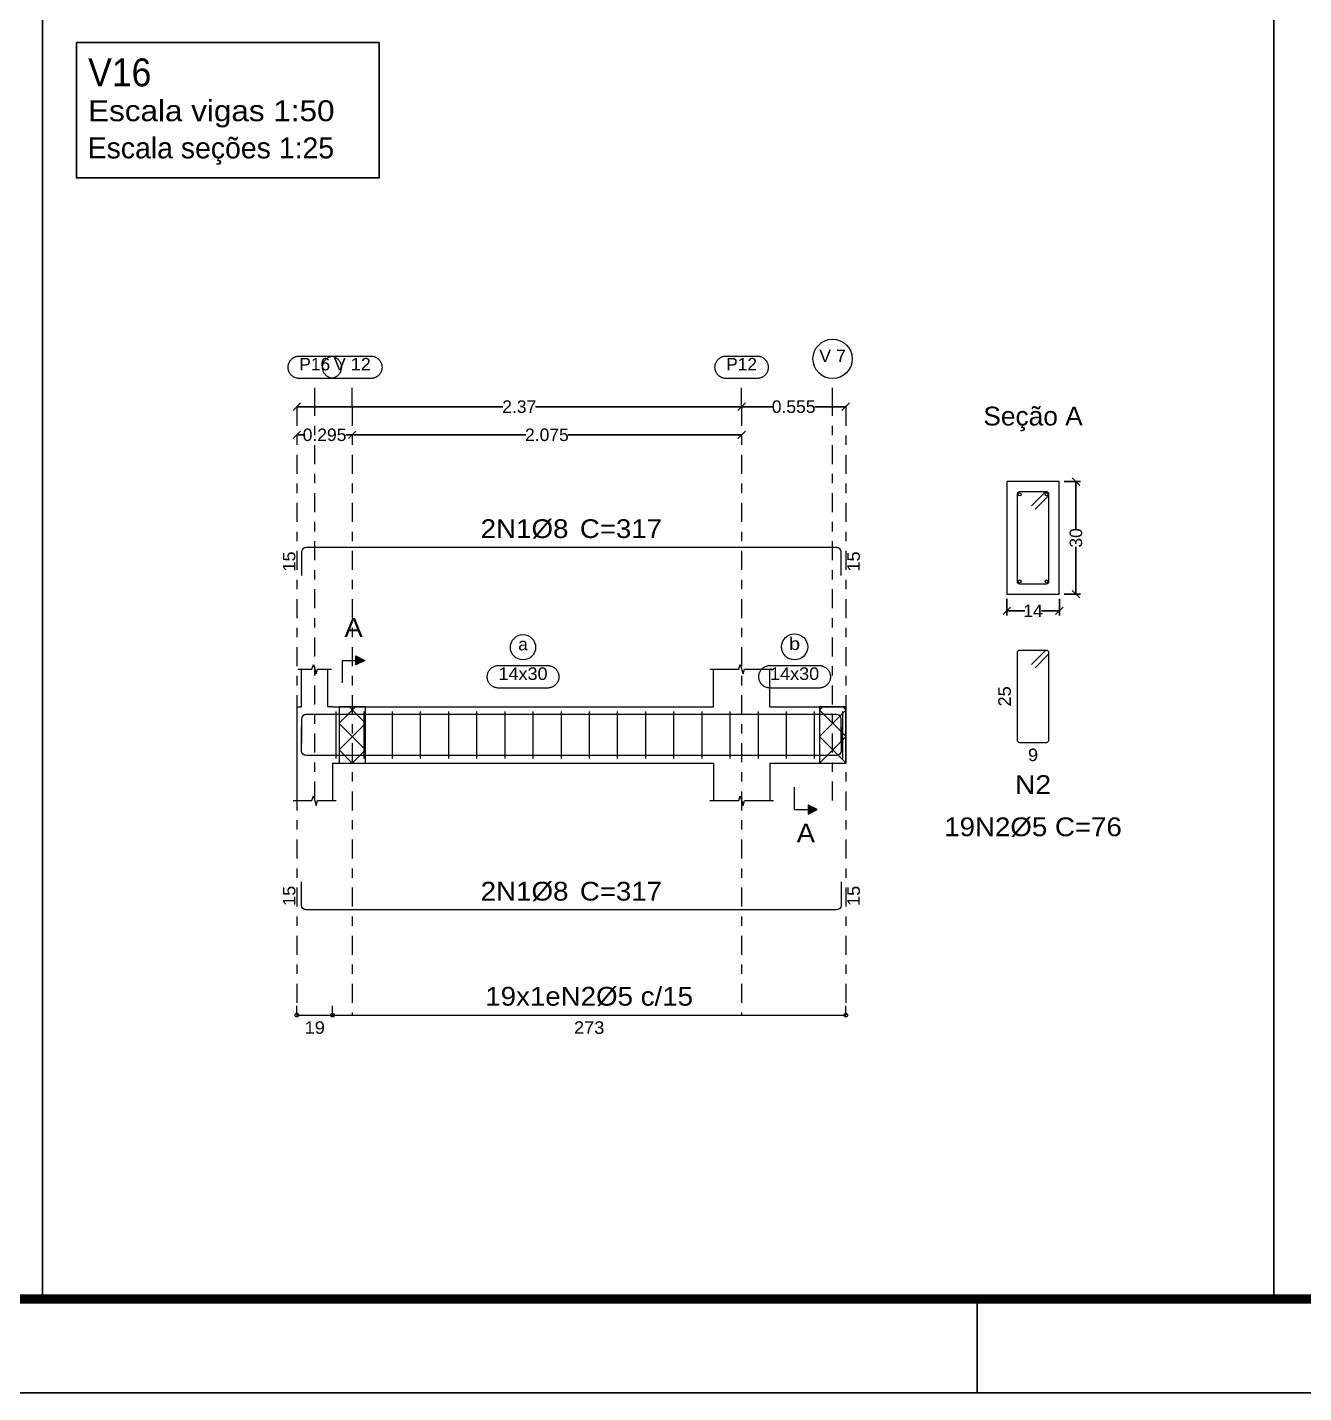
# Model space of a CAD drawing. Header units: centimetres. Extents: x 3194 to 3278, y -951 to -517.
# Drawn here: x 3212.79 to 3226.4, y -576.21 to -561.66 of the extents above; entities that cross this region are included whole.
import ezdxf
from ezdxf.enums import TextEntityAlignment as Align

# ---------------------------------------------------------------- set-up
doc = ezdxf.new("R2010")
doc.units = ezdxf.units.CM
doc.linetypes.add('CYPE_RAYAPUNTO', pattern=[0.4125, 0.2025, -0.105, 0, -0.105])
for name, color, linetype, lineweight in [('ARM_LONGITUDINAL_Ø8', 32, 'Continuous', 9), ('ARM_TRANSVERSAL_Ø5', 120, 'Continuous', 9), ('ELE_ARM_TRANS_TXT_EST', 7, 'Continuous', 9), ('ELE_CONT_NOS', 7, 'Continuous', 9), ('ELE_CONT_VIG_CONCRETO', 7, 'Continuous', 9), ('ELE_COT_COMPRIMENTO_PROJETADO', 8, 'Continuous', 0), ('ELE_COT_COT_ANCORAGENS', 8, 'Continuous', 0), ('ELE_COT_COT_EST', 8, 'Continuous', 0), ('ELE_COT_COT_LIN_APOIOS', 8, 'CYPE_RAYAPUNTO', 0), ('ELE_COT_TEXTOS_ESTRIBOS', 8, 'Continuous', 0), ('ELE_REF_COT_LIN_AUX_COTA', 8, 'CYPE_RAYAPUNTO', 9), ('ELE_REF_LINHAS_MARCAS_PLANTA', 8, 'Continuous', 9), ('ELE_REF_MARCAS_PLANTA', 8, 'Continuous', 9), ('ELE_REF_REF_ESCALA', 3, 'Continuous', 9), ('ELE_REF_REF_NOME', 8, 'Continuous', 9), ('ELE_REF_REF_REFERENCIA', 8, 'Continuous', 9), ('ELE_REF_TEXTO_REF_NOME', 8, 'Continuous', 9), ('ELE_REF_TEXTO_REF_REFERENCIA', 8, 'Continuous', 9), ('POR_ARM_LONG_ARM_TEXTOS', 7, 'Continuous', 9), ('POR_ARM_LONG_TXT_COMP', 7, 'Continuous', 9), ('SEC_CONT_VIG_CONCRETO_CORTE', 7, 'Continuous', 9), ('SEC_COTAS_SEC_DIM_VIGA', 8, 'Continuous', 0), ('SEC_COTAS_TEXTOS_DETALHE_ESTRIBOS', 8, 'Continuous', 0), ('SEC_REF_TXT_NOMES', 2, 'Continuous', 9), ('SEC_REF_TXT_POSICOES_ARM_ESTRIBOS', 7, 'Continuous', 9)]:
    doc.layers.add(name, color=color, linetype=linetype, lineweight=lineweight)
doc.layers.add('ARQ-FOLHA', color=7, linetype='Continuous')
doc.layers.add('COTA CYPE', color=31, linetype='Continuous')
doc.styles.add('CYPETXT', font='arial.ttf', dxfattribs={"height": 0.2})
doc.styles.add('CYPETXT_0.2', font='arial.ttf', dxfattribs={"height": 0.133333})
doc.dimstyles.new('cype_oblique', dxfattribs={"dimtxt": 0.18, "dimasz": 0.18, "dimexe": 0.05, "dimexo": 0.05, "dimgap": 0, "dimtad": 0, "dimdec": 4, "dimzin": 0, "dimdsep": 46, "dimtxsty": 'CYPETXT_0.2', "dimblk": 'OBLIQUE', "dimtsz": 0.04, "dimcen": 0.09, "dimadec": 0, "dimazin": 0, "dimtfac": 1, "dimtdec": 4, "dimtofl": 0, "dimtmove": 2, "dimatfit": 3, "dimfxl": 1, "dimtolj": 1, "dimtzin": 0, "dimarcsym": 0})

# ---------------------------------------------------------------- blocks, each defined once
blk = doc.blocks.new('FOLHA A1')
at = {"layer": 'ARQ-FOLHA'}
for p, q in [((286, -594), (286, -584)), ((0, -594), (841, -594))]:
    blk.add_line(p, q, dxfattribs=at)
at = {"layer": 'ARQ-FOLHA', "const_width": 1}
blk.add_lwpolyline([(25, -10), (25, -584), (831, -584), (831, -10), (25, -10)], dxfattribs=at)
blk = doc.blocks.new('*D1294')
at = {"layer": 'Defpoints', "color": 0, "transparency": 16777216}
for p in [(3223.235, -567.703), (3223.795, -567.703), (3223.795, -567.88)]:
    blk.add_point(p, dxfattribs=at)
at = {"layer": 'SEC_COTAS_SEC_DIM_VIGA', "color": 0, "lineweight": -2, "transparency": 16777216}
for p, q in [((3223.235, -567.753), (3223.235, -567.93)), ((3223.795, -567.753), (3223.795, -567.93)), ((3223.195, -567.92), (3223.275, -567.84)), ((3223.235, -567.88), (3223.426, -567.88)), ((3223.795, -567.88), (3223.604, -567.88)), ((3223.755, -567.92), (3223.835, -567.84))]:
    blk.add_line(p, q, dxfattribs=at)
at = {"layer": 'SEC_COTAS_SEC_DIM_VIGA', "color": 0, "transparency": 16777216, "insert": (3223.515, -567.88), "char_height": 0.1333, "attachment_point": 5, "style": 'CYPETXT_0.2'}
blk.add_mtext('\\A1;14', dxfattribs=at)
blk = doc.blocks.new('_OBLIQUE')
at = {"color": 0, "linetype": 'ByBlock'}
blk.add_line((-0.5, -0.5), (0.5, 0.5), dxfattribs=at)
blk = doc.blocks.new('*D1295')
at = {"layer": 'Defpoints', "color": 0, "transparency": 16777216}
for p in [(3223.795, -566.503), (3223.972, -566.503), (3223.795, -567.703)]:
    blk.add_point(p, dxfattribs=at)
at = {"layer": 'SEC_COTAS_SEC_DIM_VIGA', "color": 0, "lineweight": -2, "transparency": 16777216}
for p, q in [((3224.012, -566.543), (3223.932, -566.463)), ((3223.845, -566.503), (3224.022, -566.503)), ((3223.972, -566.503), (3223.972, -567.008)), ((3223.972, -567.703), (3223.972, -567.198)), ((3223.845, -567.703), (3224.022, -567.703)), ((3224.012, -567.743), (3223.932, -567.663))]:
    blk.add_line(p, q, dxfattribs=at)
at = {"layer": 'SEC_COTAS_SEC_DIM_VIGA', "color": 0, "transparency": 16777216, "insert": (3223.972, -567.103), "char_height": 0.1333, "attachment_point": 5, "rotation": 90, "style": 'CYPETXT_0.2'}
blk.add_mtext('\\A1;30', dxfattribs=at)
blk = doc.blocks.new('*D1296')
at = {"layer": 'Defpoints', "color": 0, "transparency": 16777216}
for p in [(3215.668, -566.005), (3215.668, -566.005), (3216.258, -566.005)]:
    blk.add_point(p, dxfattribs=at)
at = {"layer": 'ELE_COT_COMPRIMENTO_PROJETADO', "color": 0, "lineweight": -2, "transparency": 16777216}
for p, q in [((3215.628, -566.045), (3215.708, -565.965)), ((3215.668, -566.005), (3215.738, -566.005)), ((3216.258, -566.005), (3216.189, -566.005)), ((3216.218, -566.045), (3216.298, -565.965))]:
    blk.add_line(p, q, dxfattribs=at)
at = {"layer": 'ELE_COT_COMPRIMENTO_PROJETADO', "color": 0, "transparency": 16777216, "insert": (3215.963, -566.005), "char_height": 0.1333, "attachment_point": 5, "style": 'CYPETXT_0.2'}
blk.add_mtext('\\A1;0.295', dxfattribs=at)
blk = doc.blocks.new('*D1297')
at = {"layer": 'Defpoints', "color": 0, "transparency": 16777216}
for p in [(3216.258, -566.005), (3216.258, -566.005), (3220.408, -566.005)]:
    blk.add_point(p, dxfattribs=at)
at = {"layer": 'ELE_COT_COMPRIMENTO_PROJETADO', "color": 0, "lineweight": -2, "transparency": 16777216}
for p, q in [((3216.218, -566.045), (3216.298, -565.965)), ((3216.258, -566.005), (3218.107, -566.005)), ((3220.408, -566.005), (3218.56, -566.005)), ((3220.368, -566.045), (3220.448, -565.965))]:
    blk.add_line(p, q, dxfattribs=at)
at = {"layer": 'ELE_COT_COMPRIMENTO_PROJETADO', "color": 0, "transparency": 16777216, "insert": (3218.333, -566.005), "char_height": 0.1333, "attachment_point": 5, "style": 'CYPETXT_0.2'}
blk.add_mtext('\\A1;2.075', dxfattribs=at)
blk = doc.blocks.new('*D1298')
at = {"layer": 'Defpoints', "color": 0, "transparency": 16777216}
for p in [(3215.668, -565.705), (3215.668, -565.705), (3220.408, -565.705)]:
    blk.add_point(p, dxfattribs=at)
at = {"layer": 'ELE_COT_COMPRIMENTO_PROJETADO', "color": 0, "lineweight": -2, "transparency": 16777216}
for p, q in [((3215.628, -565.745), (3215.708, -565.665)), ((3215.668, -565.705), (3217.864, -565.705)), ((3220.408, -565.705), (3218.213, -565.705)), ((3220.368, -565.745), (3220.448, -565.665))]:
    blk.add_line(p, q, dxfattribs=at)
at = {"layer": 'ELE_COT_COMPRIMENTO_PROJETADO', "color": 0, "transparency": 16777216, "insert": (3218.038, -565.705), "char_height": 0.1333, "attachment_point": 5, "style": 'CYPETXT_0.2'}
blk.add_mtext('\\A1;2.37', dxfattribs=at)
blk = doc.blocks.new('*D1299')
at = {"layer": 'Defpoints', "color": 0, "transparency": 16777216}
for p in [(3220.408, -565.705), (3220.408, -565.705), (3221.518, -565.705)]:
    blk.add_point(p, dxfattribs=at)
at = {"layer": 'ELE_COT_COMPRIMENTO_PROJETADO', "color": 0, "lineweight": -2, "transparency": 16777216}
for p, q in [((3220.368, -565.745), (3220.448, -565.665)), ((3220.408, -565.705), (3220.738, -565.705)), ((3221.518, -565.705), (3221.189, -565.705)), ((3221.478, -565.745), (3221.558, -565.665))]:
    blk.add_line(p, q, dxfattribs=at)
at = {"layer": 'ELE_COT_COMPRIMENTO_PROJETADO', "color": 0, "transparency": 16777216, "insert": (3220.963, -565.705), "char_height": 0.1333, "attachment_point": 5, "style": 'CYPETXT_0.2'}
blk.add_mtext('\\A1;0.555', dxfattribs=at)

msp = doc.modelspace()

# ---------------------------------------------------------------- hatches: boundary and pattern name
at = {"layer": 'ELE_REF_LINHAS_MARCAS_PLANTA'}
for points in [[(3216.29622, -568.45642), (3216.29622, -568.36042), (3216.39222, -568.40842)], [(3221.11716, -569.95042), (3221.11716, -570.04642), (3221.21316, -569.99842)]]:
    msp.add_hatch(color=256, dxfattribs=at).paths.add_polyline_path(points)

# ---------------------------------------------------------------- linework, layer by layer
for p, q in [((3212.95562, -561.49914), (3212.95562, -575.213)), ((3226.08248, -561.49914), (3226.08248, -575.213))]:
    msp.add_line(p, q)
at = {"layer": 'ARM_LONGITUDINAL_Ø8'}
for points in [[(3221.46816, -567.50476), (3221.46816, -567.25276), (3221.46451, -567.23439), (3221.4541, -567.21882), (3221.43853, -567.20842), (3221.42016, -567.20476), (3215.76622, -567.20476), (3215.74785, -567.20842), (3215.73228, -567.21882), (3215.72187, -567.23439), (3215.71822, -567.25276), (3215.71822, -567.50476)], [(3221.46816, -569.28542), (3221.46816, -569.03342), (3221.46451, -569.01505), (3221.4541, -568.99948), (3221.43853, -568.98907), (3221.42016, -568.98542), (3215.76622, -568.98542), (3215.74785, -568.98907), (3215.73228, -568.99948), (3215.72187, -569.01505), (3215.71822, -569.03342), (3215.71822, -569.28542)], [(3221.46816, -569.12142), (3221.46816, -569.37342), (3221.46451, -569.39179), (3221.4541, -569.40736), (3221.43853, -569.41777), (3221.42016, -569.42142), (3215.76622, -569.42142), (3215.74785, -569.41777), (3215.73228, -569.40736), (3215.72187, -569.39179), (3215.71822, -569.37342), (3215.71822, -569.12142)], [(3221.46816, -570.76842), (3221.46816, -571.02042), (3221.46451, -571.03879), (3221.4541, -571.05436), (3221.43853, -571.06477), (3221.42016, -571.06842), (3215.76622, -571.06842), (3215.74785, -571.06477), (3215.73228, -571.05436), (3215.72187, -571.03879), (3215.71822, -571.02042), (3215.71822, -570.76842)]]:
    msp.add_lwpolyline(points, dxfattribs=at)
for centre in [(3223.37066, -566.63876), (3223.65866, -566.63876), (3223.37066, -567.56676), (3223.65866, -567.56676)]:
    msp.add_circle(centre, 0.016, dxfattribs=at)
at = {"layer": 'ARM_TRANSVERSAL_Ø5'}
for p, q in [((3216.08319, -568.95342), (3216.08319, -569.45342)), ((3216.38319, -568.95342), (3216.38319, -569.45342)), ((3216.68319, -568.95342), (3216.68319, -569.45342)), ((3216.98319, -568.95342), (3216.98319, -569.45342)), ((3217.28319, -568.95342), (3217.28319, -569.45342)), ((3217.58319, -568.95342), (3217.58319, -569.45342)), ((3217.88319, -568.95342), (3217.88319, -569.45342)), ((3218.18319, -568.95342), (3218.18319, -569.45342)), ((3218.48319, -568.95342), (3218.48319, -569.45342)), ((3218.78319, -568.95342), (3218.78319, -569.45342)), ((3219.08319, -568.95342), (3219.08319, -569.45342)), ((3219.38319, -568.95342), (3219.38319, -569.45342)), ((3219.68319, -568.95342), (3219.68319, -569.45342)), ((3219.98319, -568.95342), (3219.98319, -569.45342)), ((3220.28319, -568.95342), (3220.28319, -569.45342)), ((3220.58319, -568.95342), (3220.58319, -569.45342)), ((3220.88319, -568.95342), (3220.88319, -569.45342)), ((3221.18319, -568.95342), (3221.18319, -569.45342)), ((3221.48319, -568.95342), (3221.48319, -569.45342))]:
    msp.add_line(p, q, dxfattribs=at)
for points in [[(3223.53562, -566.79857), (3223.67704, -566.65715), (3223.68028, -566.65321), (3223.68268, -566.64871), (3223.68416, -566.64383), (3223.68466, -566.63876), (3223.68416, -566.63369), (3223.68268, -566.62881), (3223.68028, -566.62432), (3223.67704, -566.62038), (3223.6731, -566.61714), (3223.66861, -566.61474), (3223.66373, -566.61326), (3223.65866, -566.61276), (3223.37066, -566.61276), (3223.36071, -566.61474), (3223.35227, -566.62038), (3223.34664, -566.62881), (3223.34466, -566.63876), (3223.34466, -567.56676), (3223.34664, -567.57671), (3223.35227, -567.58515), (3223.36071, -567.59078), (3223.37066, -567.59276), (3223.65866, -567.59276), (3223.66861, -567.59078), (3223.67704, -567.58515), (3223.68268, -567.57671), (3223.68466, -567.56676), (3223.68466, -566.63876), (3223.68416, -566.63369), (3223.68268, -566.62881), (3223.68028, -566.62432), (3223.67704, -566.62038), (3223.6731, -566.61714), (3223.66861, -566.61474), (3223.66373, -566.61326), (3223.65866, -566.61276), (3223.65358, -566.61326), (3223.64871, -566.61474), (3223.64421, -566.61714), (3223.64027, -566.62038), (3223.49885, -566.7618)], [(3223.53562, -568.4879), (3223.67704, -568.34648), (3223.68028, -568.34254), (3223.68268, -568.33805), (3223.68416, -568.33317), (3223.68466, -568.3281), (3223.68416, -568.32302), (3223.68268, -568.31815), (3223.68028, -568.31365), (3223.67704, -568.30971), (3223.6731, -568.30648), (3223.66861, -568.30407), (3223.66373, -568.3026), (3223.65866, -568.3021), (3223.37066, -568.3021), (3223.36071, -568.30407), (3223.35227, -568.30971), (3223.34664, -568.31815), (3223.34466, -568.3281), (3223.34466, -569.2561), (3223.34664, -569.26605), (3223.35227, -569.27448), (3223.36071, -569.28012), (3223.37066, -569.2821), (3223.65866, -569.2821), (3223.66861, -569.28012), (3223.67704, -569.27448), (3223.68268, -569.26605), (3223.68466, -569.2561), (3223.68466, -568.3281), (3223.68416, -568.32302), (3223.68268, -568.31815), (3223.68028, -568.31365), (3223.67704, -568.30971), (3223.6731, -568.30648), (3223.66861, -568.30407), (3223.66373, -568.3026), (3223.65866, -568.3021), (3223.65358, -568.3026), (3223.64871, -568.30407), (3223.64421, -568.30648), (3223.64027, -568.30971), (3223.49885, -568.45113)]]:
    msp.add_lwpolyline(points, dxfattribs=at)
at = {"layer": 'COTA CYPE'}
msp.add_lwpolyline([(3213.31735, -561.8236), (3216.54375, -561.8236), (3216.54375, -563.26707), (3213.31735, -563.26707)], close=True, dxfattribs=at)
at = {"layer": 'ELE_CONT_NOS'}
for p, q in [((3215.71822, -568.90342), (3215.71822, -568.50342)), ((3215.99822, -568.90342), (3215.99822, -568.50342)), ((3220.10823, -568.90342), (3220.10823, -568.50342)), ((3220.70816, -568.90342), (3220.70816, -568.50342)), ((3215.66822, -568.90342), (3215.71822, -568.90342)), ((3216.04822, -568.90342), (3215.99822, -568.90342)), ((3221.51816, -568.90342), (3221.51816, -569.50342)), ((3215.66822, -569.50342), (3215.66822, -569.90342)), ((3216.04822, -569.50342), (3216.04822, -569.90342)), ((3220.10823, -569.50342), (3220.10823, -569.90342)), ((3220.70816, -569.50342), (3220.70816, -569.90342))]:
    msp.add_line(p, q, dxfattribs=at)
at = {"layer": 'ELE_CONT_NOS', "lineweight": 0}
for p, q in [((3216.11822, -569.07773), (3216.29253, -568.90342)), ((3216.39822, -569.07773), (3216.22391, -568.90342)), ((3221.23816, -568.93773), (3221.27248, -568.90342)), ((3221.51816, -569.21774), (3221.23816, -568.93774)), ((3221.23816, -569.22058), (3221.51816, -568.94058)), ((3221.51816, -568.93489), (3221.48669, -568.90342)), ((3216.11822, -569.36058), (3216.39822, -569.08058)), ((3216.39822, -569.36058), (3216.11822, -569.08058)), ((3221.51816, -569.50058), (3221.23816, -569.22058)), ((3221.23816, -569.50342), (3221.51816, -569.22342)), ((3216.25822, -569.50342), (3216.11822, -569.36342)), ((3216.25822, -569.50342), (3216.39822, -569.36342))]:
    msp.add_line(p, q, dxfattribs=at)
at = {"layer": 'ELE_CONT_NOS'}
for points in [[(3215.67822, -568.50342), (3215.82822, -568.50342), (3215.84322, -568.45342), (3215.87322, -568.55342), (3215.88822, -568.50342), (3216.03822, -568.50342)], [(3220.06823, -568.50342), (3220.3782, -568.50342), (3220.3932, -568.45342), (3220.4232, -568.55342), (3220.4382, -568.50342), (3220.74816, -568.50342)], [(3215.66822, -568.90342), (3215.66822, -569.50342)], [(3221.23816, -568.90342), (3221.51816, -568.90342)], [(3221.23816, -569.50342), (3221.51816, -569.50342)], [(3215.62822, -569.90342), (3215.82822, -569.90342), (3215.84322, -569.85342), (3215.87322, -569.95342), (3215.88822, -569.90342), (3216.08822, -569.90342)], [(3220.06823, -569.90342), (3220.3782, -569.90342), (3220.3932, -569.85342), (3220.4232, -569.95342), (3220.4382, -569.90342), (3220.74816, -569.90342)]]:
    msp.add_lwpolyline(points, dxfattribs=at)
at = {"layer": 'ELE_CONT_NOS', "lineweight": 0}
for points in [[(3216.11822, -568.90342), (3216.11822, -569.50342), (3216.39822, -569.50342), (3216.39822, -568.90342), (3216.11822, -568.90342)], [(3221.23816, -568.90342), (3221.23816, -569.50342), (3221.51816, -569.50342), (3221.51816, -568.90342), (3221.23816, -568.90342)]]:
    msp.add_lwpolyline(points, close=True, dxfattribs=at)
at = {"layer": 'ELE_CONT_VIG_CONCRETO'}
for p, q in [((3216.04822, -568.90342), (3216.25822, -568.90342)), ((3216.25822, -568.90342), (3220.10823, -568.90342)), ((3220.70816, -568.90342), (3221.23816, -568.90342)), ((3216.04822, -569.50342), (3216.25822, -569.50342)), ((3216.25822, -569.50342), (3220.10823, -569.50342)), ((3220.70816, -569.50342), (3221.23816, -569.50342))]:
    msp.add_line(p, q, dxfattribs=at)
at = {"layer": 'ELE_COT_COT_EST'}
for p, q in [((3215.66822, -572.18842), (3215.66822, -572.08842)), ((3216.04822, -572.18842), (3216.04822, -572.08842))]:
    msp.add_line(p, q, dxfattribs=at)
for points in [[(3215.66822, -572.18842), (3216.04822, -572.18842), (3216.04822, -572.08842)], [(3216.04822, -572.18842), (3221.51816, -572.18842), (3221.51816, -572.08842)]]:
    msp.add_lwpolyline(points, dxfattribs=at)
for centre in [(3215.66822, -572.18842), (3216.04822, -572.18842), (3216.04822, -572.18842), (3221.51816, -572.18842)]:
    msp.add_circle(centre, 0.02, dxfattribs=at)
at = {"layer": 'ELE_COT_COT_LIN_APOIOS'}
for p, q in [((3215.66822, -565.70476), (3215.66822, -572.18842)), ((3215.66822, -565.70476), (3215.66822, -572.18842)), ((3216.25822, -565.70476), (3216.25822, -572.18842)), ((3220.4082, -565.70476), (3220.4082, -572.18842)), ((3220.4082, -565.70476), (3220.4082, -572.18842)), ((3221.51816, -565.70476), (3221.51816, -572.18842))]:
    msp.add_line(p, q, dxfattribs=at)
at = {"layer": 'ELE_REF_COT_LIN_AUX_COTA'}
for p, q in [((3215.85822, -565.70476), (3215.85822, -565.40476)), ((3216.25822, -565.70476), (3216.25822, -565.40476)), ((3220.4082, -565.70476), (3220.4082, -565.40476)), ((3221.37816, -565.70476), (3221.37816, -565.40476)), ((3215.85822, -569.90342), (3215.85822, -565.70476)), ((3221.37816, -569.90342), (3221.37816, -565.70476))]:
    msp.add_line(p, q, dxfattribs=at)
at = {"layer": 'ELE_REF_LINHAS_MARCAS_PLANTA'}
for p, q in [((3216.15222, -568.40842), (3216.15222, -568.64842)), ((3216.15222, -568.40842), (3216.29622, -568.40842)), ((3220.97316, -569.99842), (3220.97316, -569.75842)), ((3220.97316, -569.99842), (3221.11716, -569.99842))]:
    msp.add_line(p, q, dxfattribs=at)
for points in [[(3216.29622, -568.45642), (3216.29622, -568.36042), (3216.39222, -568.40842)], [(3221.11716, -569.95042), (3221.11716, -570.04642), (3221.21316, -569.99842)]]:
    msp.add_lwpolyline(points, close=True, dxfattribs=at)
at = {"layer": 'ELE_REF_REF_NOME'}
for points in [[(3218.34022, -568.46342), (3218.34824, -568.46369), (3218.35622, -568.46449), (3218.36413, -568.46583), (3218.37193, -568.46768), (3218.37959, -568.47006), (3218.38707, -568.47294), (3218.39435, -568.47632), (3218.40138, -568.48017), (3218.40814, -568.48449), (3218.41459, -568.48925), (3218.42072, -568.49442), (3218.42648, -568.5), (3218.43186, -568.50595), (3218.43683, -568.51224), (3218.44137, -568.51885), (3218.44546, -568.52575), (3218.44908, -568.53291), (3218.45221, -568.54029), (3218.45484, -568.54787), (3218.45696, -568.5556), (3218.45855, -568.56346), (3218.45962, -568.57141), (3218.46016, -568.57941), (3218.46016, -568.58743), (3218.45962, -568.59543), (3218.45855, -568.60338), (3218.45696, -568.61124), (3218.45484, -568.61897), (3218.45221, -568.62655), (3218.44908, -568.63393), (3218.44546, -568.64109), (3218.44137, -568.64799), (3218.43683, -568.6546), (3218.43186, -568.6609), (3218.42648, -568.66684), (3218.42072, -568.67242), (3218.41459, -568.6776), (3218.40814, -568.68235), (3218.40138, -568.68667), (3218.39435, -568.69052), (3218.38707, -568.6939), (3218.37959, -568.69678), (3218.37193, -568.69916), (3218.36413, -568.70102), (3218.35622, -568.70235), (3218.34824, -568.70315), (3218.34022, -568.70342), (3217.81622, -568.70342), (3217.80821, -568.70315), (3217.80023, -568.70235), (3217.79232, -568.70102), (3217.78452, -568.69916), (3217.77686, -568.69678), (3217.76938, -568.6939), (3217.7621, -568.69052), (3217.75507, -568.68667), (3217.74831, -568.68235), (3217.74185, -568.6776), (3217.73573, -568.67242), (3217.72997, -568.66684), (3217.72459, -568.6609), (3217.71962, -568.6546), (3217.71508, -568.64799), (3217.71099, -568.64109), (3217.70737, -568.63393), (3217.70424, -568.62655), (3217.70161, -568.61897), (3217.69949, -568.61124), (3217.6979, -568.60338), (3217.69683, -568.59543), (3217.69629, -568.58743), (3217.69629, -568.57941), (3217.69683, -568.57141), (3217.6979, -568.56346), (3217.69949, -568.5556), (3217.70161, -568.54787), (3217.70424, -568.54029), (3217.70737, -568.53291), (3217.71099, -568.52575), (3217.71508, -568.51885), (3217.71962, -568.51224), (3217.72459, -568.50595), (3217.72997, -568.5), (3217.73573, -568.49442), (3217.74185, -568.48925), (3217.74831, -568.48449), (3217.75507, -568.48017), (3217.7621, -568.47632), (3217.76938, -568.47294), (3217.77686, -568.47006), (3217.78452, -568.46768), (3217.79232, -568.46583), (3217.80023, -568.46449), (3217.80821, -568.46369), (3217.81622, -568.46342), (3218.34022, -568.46342)], [(3221.23516, -568.46342), (3221.24318, -568.46369), (3221.25116, -568.46449), (3221.25906, -568.46583), (3221.26686, -568.46768), (3221.27452, -568.47006), (3221.28201, -568.47294), (3221.28928, -568.47632), (3221.29632, -568.48017), (3221.30308, -568.48449), (3221.30953, -568.48925), (3221.31566, -568.49442), (3221.32142, -568.5), (3221.3268, -568.50595), (3221.33177, -568.51224), (3221.33631, -568.51885), (3221.3404, -568.52575), (3221.34401, -568.53291), (3221.34714, -568.54029), (3221.34977, -568.54787), (3221.35189, -568.5556), (3221.35349, -568.56346), (3221.35456, -568.57141), (3221.35509, -568.57941), (3221.35509, -568.58743), (3221.35456, -568.59543), (3221.35349, -568.60338), (3221.35189, -568.61124), (3221.34977, -568.61897), (3221.34714, -568.62655), (3221.34401, -568.63393), (3221.3404, -568.64109), (3221.33631, -568.64799), (3221.33177, -568.6546), (3221.3268, -568.6609), (3221.32142, -568.66684), (3221.31566, -568.67242), (3221.30953, -568.6776), (3221.30308, -568.68235), (3221.29632, -568.68667), (3221.28928, -568.69052), (3221.28201, -568.6939), (3221.27452, -568.69678), (3221.26686, -568.69916), (3221.25906, -568.70102), (3221.25116, -568.70235), (3221.24318, -568.70315), (3221.23516, -568.70342), (3220.71116, -568.70342), (3220.70315, -568.70315), (3220.69517, -568.70235), (3220.68726, -568.70102), (3220.67946, -568.69916), (3220.6718, -568.69678), (3220.66431, -568.6939), (3220.65704, -568.69052), (3220.65001, -568.68667), (3220.64325, -568.68235), (3220.63679, -568.6776), (3220.63067, -568.67242), (3220.6249, -568.66684), (3220.61952, -568.6609), (3220.61455, -568.6546), (3220.61001, -568.64799), (3220.60593, -568.64109), (3220.60231, -568.63393), (3220.59918, -568.62655), (3220.59655, -568.61897), (3220.59443, -568.61124), (3220.59283, -568.60338), (3220.59176, -568.59543), (3220.59123, -568.58743), (3220.59123, -568.57941), (3220.59176, -568.57141), (3220.59283, -568.56346), (3220.59443, -568.5556), (3220.59655, -568.54787), (3220.59918, -568.54029), (3220.60231, -568.53291), (3220.60593, -568.52575), (3220.61001, -568.51885), (3220.61455, -568.51224), (3220.61952, -568.50595), (3220.6249, -568.5), (3220.63067, -568.49442), (3220.63679, -568.48925), (3220.64325, -568.48449), (3220.65001, -568.48017), (3220.65704, -568.47632), (3220.66431, -568.47294), (3220.6718, -568.47006), (3220.67946, -568.46768), (3220.68726, -568.46583), (3220.69517, -568.46449), (3220.70315, -568.46369), (3220.71116, -568.46342), (3221.23516, -568.46342)]]:
    msp.add_lwpolyline(points, close=True, dxfattribs=at)
for centre, radius in [((3218.07822, -568.26872), 0.13471), ((3220.97316, -568.26409), 0.13933)]:
    msp.add_circle(centre, radius, dxfattribs=at)
at = {"layer": 'ELE_REF_REF_REFERENCIA'}
for points in [[(3216.02222, -565.16476), (3216.03023, -565.16503), (3216.03821, -565.16583), (3216.04612, -565.16717), (3216.05392, -565.16903), (3216.06158, -565.1714), (3216.06906, -565.17428), (3216.07634, -565.17766), (3216.08337, -565.18151), (3216.09013, -565.18583), (3216.09659, -565.19059), (3216.10271, -565.19576), (3216.10848, -565.20134), (3216.11386, -565.20729), (3216.11883, -565.21358), (3216.12336, -565.22019), (3216.12745, -565.22709), (3216.13107, -565.23425), (3216.1342, -565.24163), (3216.13683, -565.24921), (3216.13895, -565.25694), (3216.14055, -565.2648), (3216.14162, -565.27275), (3216.14215, -565.28075), (3216.14215, -565.28877), (3216.14162, -565.29677), (3216.14055, -565.30472), (3216.13895, -565.31258), (3216.13683, -565.32032), (3216.1342, -565.32789), (3216.13107, -565.33527), (3216.12745, -565.34243), (3216.12336, -565.34933), (3216.11883, -565.35594), (3216.11386, -565.36224), (3216.10848, -565.36819), (3216.10271, -565.37376), (3216.09659, -565.37894), (3216.09013, -565.3837), (3216.08337, -565.38801), (3216.07634, -565.39186), (3216.06906, -565.39524), (3216.06158, -565.39812), (3216.05392, -565.4005), (3216.04612, -565.40236), (3216.03821, -565.40369), (3216.03023, -565.40449), (3216.02222, -565.40476), (3215.69422, -565.40476), (3215.6862, -565.40449), (3215.67822, -565.40369), (3215.67032, -565.40236), (3215.66251, -565.4005), (3215.65485, -565.39812), (3215.64737, -565.39524), (3215.6401, -565.39186), (3215.63306, -565.38801), (3215.6263, -565.3837), (3215.61985, -565.37894), (3215.61372, -565.37376), (3215.60796, -565.36819), (3215.60258, -565.36224), (3215.59761, -565.35594), (3215.59307, -565.34933), (3215.58898, -565.34243), (3215.58537, -565.33527), (3215.58224, -565.32789), (3215.57961, -565.32032), (3215.57749, -565.31258), (3215.57589, -565.30472), (3215.57482, -565.29677), (3215.57428, -565.28877), (3215.57428, -565.28075), (3215.57482, -565.27275), (3215.57589, -565.2648), (3215.57749, -565.25694), (3215.57961, -565.24921), (3215.58224, -565.24163), (3215.58537, -565.23425), (3215.58898, -565.22709), (3215.59307, -565.22019), (3215.59761, -565.21358), (3215.60258, -565.20729), (3215.60796, -565.20134), (3215.61372, -565.19576), (3215.61985, -565.19059), (3215.6263, -565.18583), (3215.63306, -565.18151), (3215.6401, -565.17766), (3215.64737, -565.17428), (3215.65485, -565.1714), (3215.66251, -565.16903), (3215.67032, -565.16717), (3215.67822, -565.16583), (3215.6862, -565.16503), (3215.69422, -565.16476), (3216.02222, -565.16476)], [(3216.45522, -565.16476), (3216.46323, -565.16503), (3216.47121, -565.16583), (3216.47912, -565.16717), (3216.48692, -565.16903), (3216.49458, -565.1714), (3216.50207, -565.17428), (3216.50934, -565.17766), (3216.51637, -565.18151), (3216.52313, -565.18583), (3216.52959, -565.19059), (3216.53571, -565.19576), (3216.54148, -565.20134), (3216.54686, -565.20729), (3216.55183, -565.21358), (3216.55637, -565.22019), (3216.56045, -565.22709), (3216.56407, -565.23425), (3216.5672, -565.24163), (3216.56983, -565.24921), (3216.57195, -565.25694), (3216.57355, -565.2648), (3216.57462, -565.27275), (3216.57515, -565.28075), (3216.57515, -565.28877), (3216.57462, -565.29677), (3216.57355, -565.30472), (3216.57195, -565.31258), (3216.56983, -565.32032), (3216.5672, -565.32789), (3216.56407, -565.33527), (3216.56045, -565.34243), (3216.55637, -565.34933), (3216.55183, -565.35594), (3216.54686, -565.36224), (3216.54148, -565.36819), (3216.53571, -565.37376), (3216.52959, -565.37894), (3216.52313, -565.3837), (3216.51637, -565.38801), (3216.50934, -565.39186), (3216.50207, -565.39524), (3216.49458, -565.39812), (3216.48692, -565.4005), (3216.47912, -565.40236), (3216.47121, -565.40369), (3216.46323, -565.40449), (3216.45522, -565.40476), (3216.06122, -565.40476), (3216.0532, -565.40449), (3216.04522, -565.40369), (3216.03732, -565.40236), (3216.02952, -565.4005), (3216.02186, -565.39812), (3216.01437, -565.39524), (3216.0071, -565.39186), (3216.00007, -565.38801), (3215.99331, -565.3837), (3215.98685, -565.37894), (3215.98072, -565.37376), (3215.97496, -565.36819), (3215.96958, -565.36224), (3215.96461, -565.35594), (3215.96007, -565.34933), (3215.95599, -565.34243), (3215.95237, -565.33527), (3215.94924, -565.32789), (3215.94661, -565.32032), (3215.94449, -565.31258), (3215.94289, -565.30472), (3215.94182, -565.29677), (3215.94129, -565.28877), (3215.94129, -565.28075), (3215.94182, -565.27275), (3215.94289, -565.2648), (3215.94449, -565.25694), (3215.94661, -565.24921), (3215.94924, -565.24163), (3215.95237, -565.23425), (3215.95599, -565.22709), (3215.96007, -565.22019), (3215.96461, -565.21358), (3215.96958, -565.20729), (3215.97496, -565.20134), (3215.98072, -565.19576), (3215.98685, -565.19059), (3215.99331, -565.18583), (3216.00007, -565.18151), (3216.0071, -565.17766), (3216.01437, -565.17428), (3216.02186, -565.1714), (3216.02952, -565.16903), (3216.03732, -565.16717), (3216.04522, -565.16583), (3216.0532, -565.16503), (3216.06122, -565.16476), (3216.45522, -565.16476)], [(3220.5722, -565.16476), (3220.58021, -565.16503), (3220.58819, -565.16583), (3220.5961, -565.16717), (3220.6039, -565.16903), (3220.61156, -565.1714), (3220.61904, -565.17428), (3220.62632, -565.17766), (3220.63335, -565.18151), (3220.64011, -565.18583), (3220.64657, -565.19059), (3220.65269, -565.19576), (3220.65845, -565.20134), (3220.66383, -565.20729), (3220.6688, -565.21358), (3220.67334, -565.22019), (3220.67743, -565.22709), (3220.68105, -565.23425), (3220.68418, -565.24163), (3220.68681, -565.24921), (3220.68893, -565.25694), (3220.69052, -565.2648), (3220.69159, -565.27275), (3220.69213, -565.28075), (3220.69213, -565.28877), (3220.69159, -565.29677), (3220.69052, -565.30472), (3220.68893, -565.31258), (3220.68681, -565.32032), (3220.68418, -565.32789), (3220.68105, -565.33527), (3220.67743, -565.34243), (3220.67334, -565.34933), (3220.6688, -565.35594), (3220.66383, -565.36224), (3220.65845, -565.36819), (3220.65269, -565.37376), (3220.64657, -565.37894), (3220.64011, -565.3837), (3220.63335, -565.38801), (3220.62632, -565.39186), (3220.61904, -565.39524), (3220.61156, -565.39812), (3220.6039, -565.4005), (3220.5961, -565.40236), (3220.58819, -565.40369), (3220.58021, -565.40449), (3220.5722, -565.40476), (3220.2442, -565.40476), (3220.23618, -565.40449), (3220.2282, -565.40369), (3220.22029, -565.40236), (3220.21249, -565.4005), (3220.20483, -565.39812), (3220.19735, -565.39524), (3220.19007, -565.39186), (3220.18304, -565.38801), (3220.17628, -565.3837), (3220.16983, -565.37894), (3220.1637, -565.37376), (3220.15794, -565.36819), (3220.15256, -565.36224), (3220.14759, -565.35594), (3220.14305, -565.34933), (3220.13896, -565.34243), (3220.13534, -565.33527), (3220.13221, -565.32789), (3220.12958, -565.32032), (3220.12746, -565.31258), (3220.12587, -565.30472), (3220.1248, -565.29677), (3220.12426, -565.28877), (3220.12426, -565.28075), (3220.1248, -565.27275), (3220.12587, -565.2648), (3220.12746, -565.25694), (3220.12958, -565.24921), (3220.13221, -565.24163), (3220.13534, -565.23425), (3220.13896, -565.22709), (3220.14305, -565.22019), (3220.14759, -565.21358), (3220.15256, -565.20729), (3220.15794, -565.20134), (3220.1637, -565.19576), (3220.16983, -565.19059), (3220.17628, -565.18583), (3220.18304, -565.18151), (3220.19007, -565.17766), (3220.19735, -565.17428), (3220.20483, -565.1714), (3220.21249, -565.16903), (3220.22029, -565.16717), (3220.2282, -565.16583), (3220.23618, -565.16503), (3220.2442, -565.16476), (3220.5722, -565.16476)]]:
    msp.add_lwpolyline(points, close=True, dxfattribs=at)
msp.add_circle((3221.37816, -565.19537), 0.2094, dxfattribs=at)
at = {"layer": 'SEC_CONT_VIG_CONCRETO_CORTE'}
msp.add_lwpolyline([(3223.79466, -566.50276), (3223.23466, -566.50276), (3223.23466, -567.70276), (3223.79466, -567.70276), (3223.79466, -566.50276)], close=True, dxfattribs=at)

# ---------------------------------------------------------------- block references
at = {"layer": 'ARQ-FOLHA', "xscale": 0.1, "yscale": 0.1, "zscale": 0.1}
msp.add_blockref('FOLHA A1', (3194.3194, -516.813), dxfattribs=at)

# ---------------------------------------------------------------- texts
at = {"layer": 'COTA CYPE', "style": 'CYPETXT', "width": 0.911221}
msp.add_text('V16', height=0.297399, dxfattribs=at).set_placement((3213.44276, -562.29037), (3214.11636, -562.29037), align=Align.FIT)
at = {"layer": 'ELE_ARM_TRANS_TXT_EST', "style": 'CYPETXT', "width": 1.055863}
msp.add_text('19x1eN2%%c5 c/15', height=0.2, dxfattribs=at).set_placement((3217.67619, -572.08842), (3219.89019, -572.08842), align=Align.FIT)
at = {"layer": 'ELE_COT_COT_ANCORAGENS', "style": 'CYPETXT', "width": 1.042546}
for p, p2 in [((3215.65155, -567.46276), (3215.65155, -567.24676)), ((3221.66816, -567.46276), (3221.66816, -567.24676)), ((3215.65155, -571.02642), (3215.65155, -570.81042)), ((3221.66816, -571.02642), (3221.66816, -570.81042))]:
    msp.add_text('15', height=0.133333, rotation=90, dxfattribs=at).set_placement(p, p2, align=Align.FIT)
at = {"layer": 'ELE_COT_TEXTOS_ESTRIBOS', "style": 'CYPETXT', "width": 1.042546}
for s, p, p2 in [('19', (3215.75022, -572.38842), (3215.96622, -572.38842)), ('273', (3218.62119, -572.38842), (3218.94519, -572.38842))]:
    msp.add_text(s, height=0.133333, dxfattribs=at).set_placement(p, p2, align=Align.FIT)
at = {"layer": 'ELE_REF_MARCAS_PLANTA', "style": 'CYPETXT', "width": 1.044083}
for p, p2 in [((3216.17472, -568.15842), (3216.36972, -568.15842)), ((3220.99566, -570.34842), (3221.19066, -570.34842))]:
    msp.add_text('A', height=0.2, dxfattribs=at).set_placement(p, p2, align=Align.FIT)
at = {"layer": 'ELE_REF_REF_ESCALA', "style": 'CYPETXT'}
for s, width, p, p2 in [('Escala vigas 1:50', 1.075389, (3213.44276, -562.66212), (3216.06916, -562.66212)), ('Escala seções 1:25', 0.971968, (3213.43788, -563.05823), (3216.06429, -563.05823))]:
    msp.add_text(s, height=0.2230494, dxfattribs=dict(at, width=width)).set_placement(p, p2, align=Align.FIT)
at = {"layer": 'ELE_REF_TEXTO_REF_NOME', "style": 'CYPETXT'}
for s, height, width, p, p2 in [('a', 0.13333, 0.984627, (3218.02722, -568.30205), (3218.12922, -568.30205)), ('b', 0.13333, 1.139078, (3220.91416, -568.29743), (3221.03216, -568.29743)), ('14x30', 0.133333, 1.032505, (3217.81622, -568.61675), (3218.34022, -568.61675)), ('14x30', 0.133333, 1.032505, (3220.71116, -568.61675), (3221.23516, -568.61675))]:
    msp.add_text(s, height=height, dxfattribs=dict(at, width=width)).set_placement(p, p2, align=Align.FIT)
at = {"layer": 'ELE_REF_TEXTO_REF_REFERENCIA', "style": 'CYPETXT'}
for s, width, p, p2 in [('P16', 0.989671, (3215.69422, -565.3181), (3216.02222, -565.3181)), ('V 12', 1.028253, (3216.06122, -565.3181), (3216.45522, -565.3181)), ('P12', 0.989671, (3220.2442, -565.3181), (3220.5722, -565.3181)), ('V 7', 1.022957, (3221.23516, -565.2287), (3221.52116, -565.2287))]:
    msp.add_text(s, height=0.133333, dxfattribs=dict(at, width=width)).set_placement(p, p2, align=Align.FIT)
at = {"layer": 'POR_ARM_LONG_ARM_TEXTOS', "style": 'CYPETXT', "width": 1.057309}
for p, p2 in [((3217.62669, -567.10476), (3218.56269, -567.10476)), ((3217.62669, -570.96842), (3218.56269, -570.96842))]:
    msp.add_text('2N1%%c8', height=0.2, dxfattribs=at).set_placement(p, p2, align=Align.FIT)
at = {"layer": 'POR_ARM_LONG_TXT_COMP', "style": 'CYPETXT', "width": 1.053117}
for p, p2 in [((3218.60269, -567.10476), (3219.55969, -567.10476)), ((3218.60269, -570.96842), (3219.55969, -570.96842))]:
    msp.add_text(' C=317', height=0.2, dxfattribs=at).set_placement(p, p2, align=Align.FIT)
at = {"layer": 'SEC_COTAS_TEXTOS_DETALHE_ESTRIBOS', "style": 'CYPETXT', "width": 1.042546}
msp.add_text('25', height=0.133333, rotation=90, dxfattribs=at).set_placement((3223.27799, -568.9001), (3223.27799, -568.6841), align=Align.FIT)
msp.add_text('9', height=0.13333, dxfattribs=at).set_placement((3223.46066, -569.4821), (3223.56866, -569.4821), align=Align.FIT)
at = {"layer": 'SEC_REF_TXT_NOMES', "style": 'CYPETXT', "width": 1.002256}
msp.add_text('Seção A', height=0.2, dxfattribs=at).set_placement((3222.98516, -565.90476), (3224.04416, -565.90476), align=Align.FIT)
at = {"layer": 'SEC_REF_TXT_POSICOES_ARM_ESTRIBOS', "style": 'CYPETXT'}
for s, width, p, p2 in [('N2', 1.083541, (3223.32116, -569.8321), (3223.70816, -569.8321)), ('19N2%%c5 C=76', 1.055186, (3222.56816, -570.2821), (3224.46116, -570.2821))]:
    msp.add_text(s, height=0.2, dxfattribs=dict(at, width=width)).set_placement(p, p2, align=Align.FIT)

# ---------------------------------------------------------------- dimensions: what is measured, and where the dimension line sits
at = {"layer": 'ELE_COT_COMPRIMENTO_PROJETADO'}
for p1, p2, text, picture, middle in [((3220.4082, -565.70476), (3215.66822, -565.70476), '2.37', '*D1298', (3218.03821, -565.70476)), ((3221.51816, -565.70476), (3220.4082, -565.70476), '0.555', '*D1299', (3220.96318, -565.70476)), ((3216.25822, -566.00476), (3215.66822, -566.00476), '0.295', '*D1296', (3215.96322, -566.00476)), ((3220.4082, -566.00476), (3216.25822, -566.00476), '2.075', '*D1297', (3218.33321, -566.00476))]:
    dim = msp.add_aligned_dim(p1=p1, p2=p2, distance=0, text=text, dimstyle='cype_oblique', override={"dimexe": 0, "dimexo": 0}, dxfattribs=at)
    dim.commit()
    dim.dimension.update_dxf_attribs({"geometry": picture, "text_midpoint": middle})
at = {"layer": 'SEC_COTAS_SEC_DIM_VIGA'}
for p1, p2, text, picture, middle in [((3223.79466, -567.70276), (3223.79466, -566.50276), '30', '*D1295', (3223.97199, -567.10276)), ((3223.23466, -567.70276), (3223.79466, -567.70276), '14', '*D1294', (3223.51466, -567.8801))]:
    dim = msp.add_aligned_dim(p1=p1, p2=p2, distance=-0.17733, text=text, dimstyle='cype_oblique', dxfattribs=at)
    dim.commit()
    dim.dimension.update_dxf_attribs({"geometry": picture, "text_midpoint": middle})

doc.saveas('drawing.dxf')
